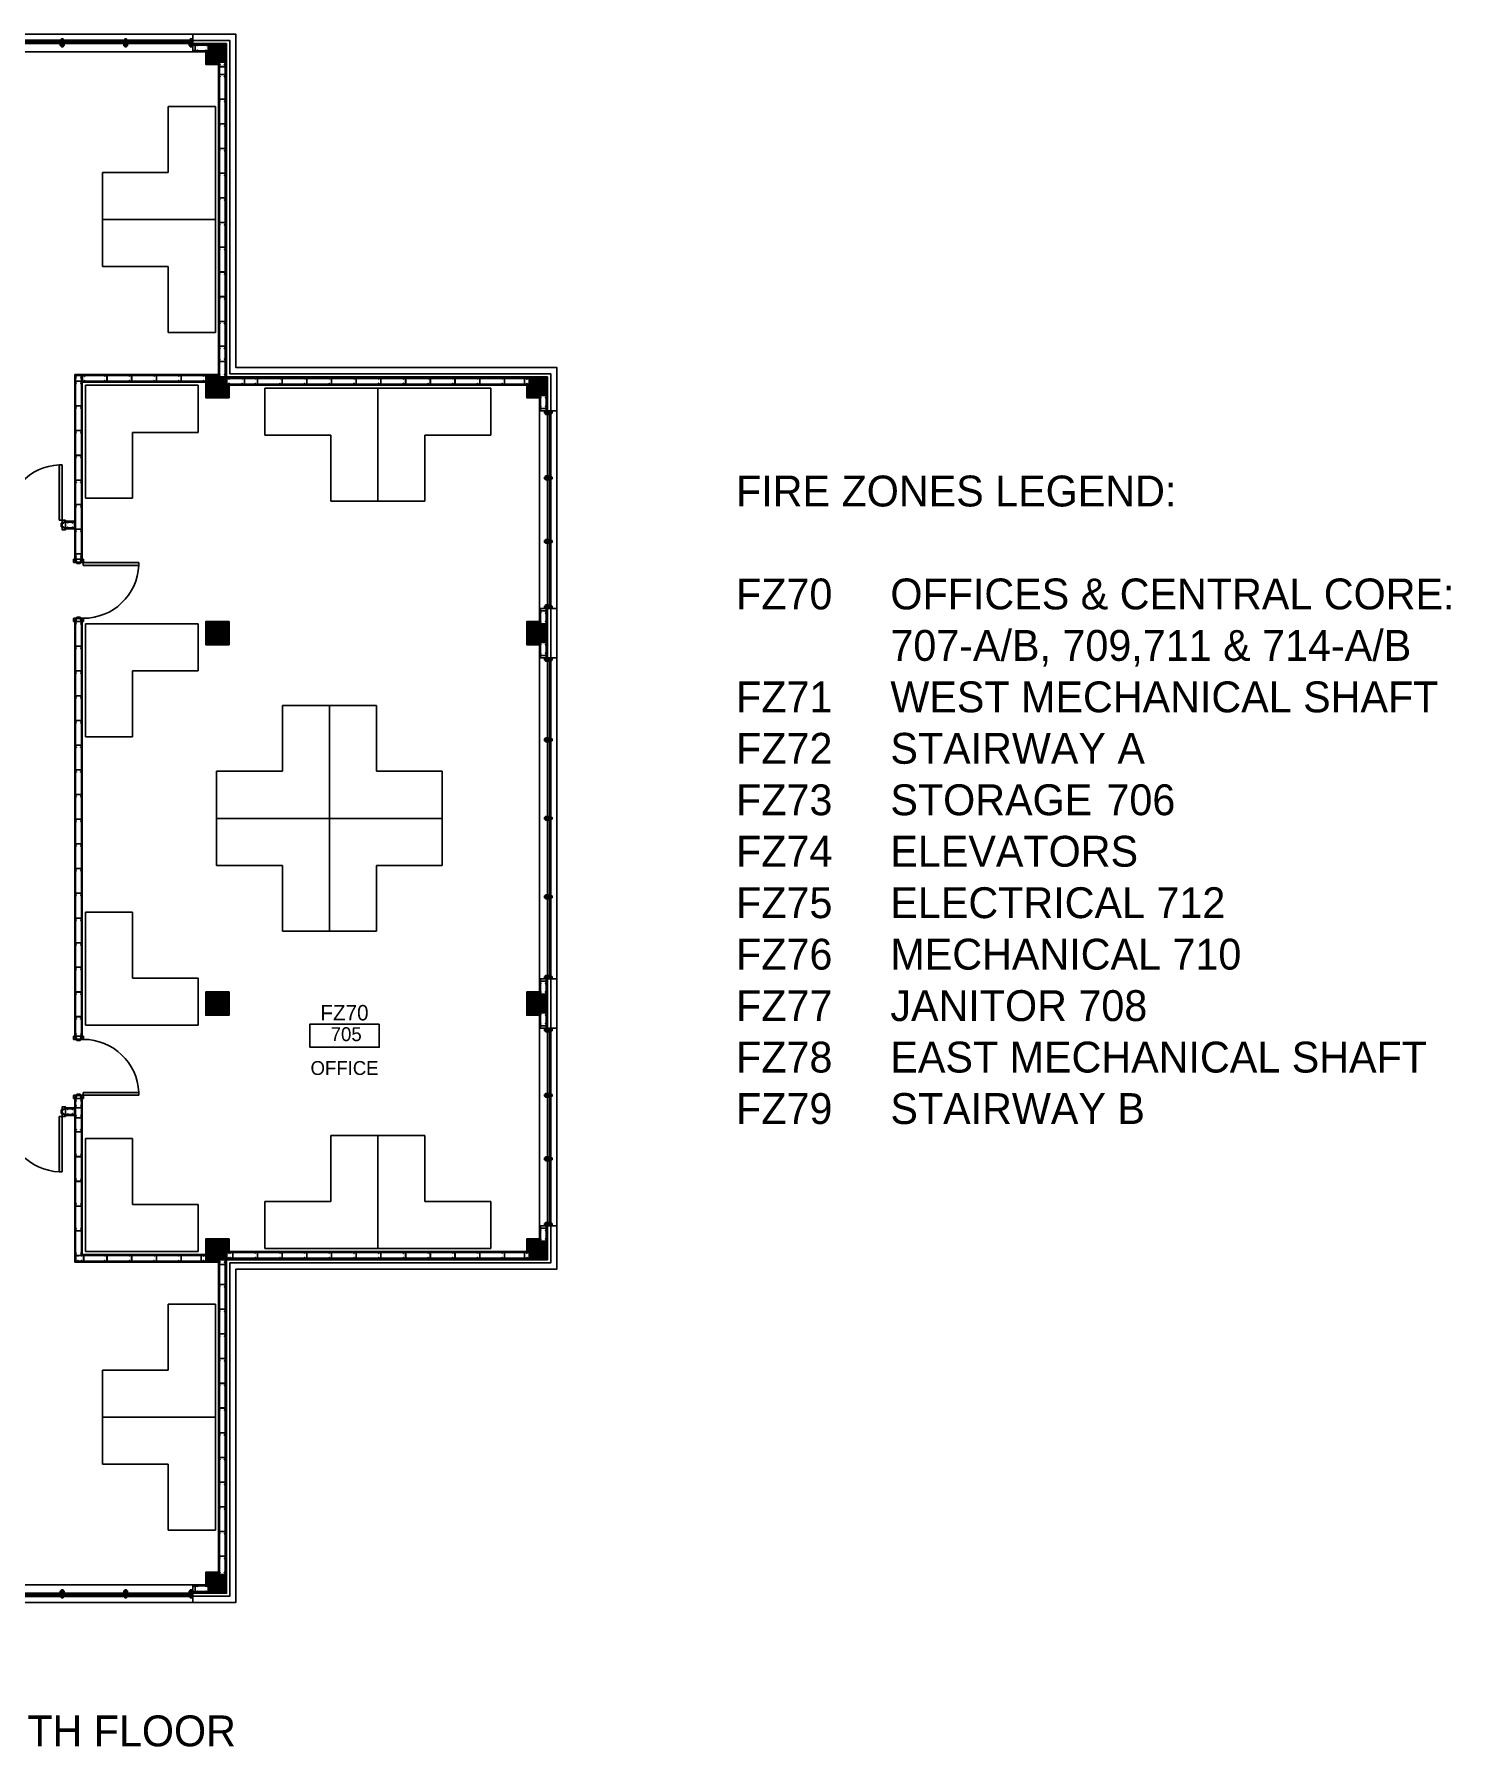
# Model space of a CAD drawing. Header units: millimetres. Extents: x 5414 to 278894, y 4264 to 146383.
# Drawn here: x 255947 to 278894, y 4264 to 32001 of the extents above; entities that cross this region are included whole.
import ezdxf
from ezdxf.enums import TextEntityAlignment as Align

# ---------------------------------------------------------------- set-up
doc = ezdxf.new("R2010")
doc.units = ezdxf.units.MM
doc.linetypes.add('Commercial Base Plan$0$ACAD_ISO02W100', pattern=[15, 12, -3])
for name, color, linetype in [('Commercial Base Plan$0$A-DR-INT', 6, 'Continuous'), ('Commercial Base Plan$0$A-GL-RMS-IDN', 6, 'Continuous'), ('Commercial Base Plan$0$A-PL-LAY-S', 6, 'Continuous'), ('Commercial Base Plan$0$I-FU-DSK', 6, 'Continuous'), ('E-FP-FZ', 1, 'Continuous'), ('E-FP-ID-SYM', 1, 'Continuous')]:
    doc.layers.add(name, color=color, linetype=linetype)
doc.styles.add('ARCH', font='comic.ttf')
doc.styles.add('Commercial Base Plan$0$STYLUS BT', font='stylu.ttf')

# ---------------------------------------------------------------- blocks, each defined once
blk = doc.blocks.new('Commercial Base Plan$0$wbC_Stud 92x38')
blk.add_lwpolyline([(-13, 38), (-3, 38, -0.414214), (0, 35), (0, 3, -0.414214), (-3, 0), (-89, 0, -0.414214), (-92, 3), (-92, 35, -0.414214), (-89, 38), (-79, 38), (-79, 37), (-89, 37, 0.414214), (-91, 35), (-91, 3, 0.414214), (-89, 1), (-3, 1, 0.414214), (-1, 3), (-1, 35, 0.414214), (-3, 37), (-13, 37)], format="xyb", close=True)
blk = doc.blocks.new('Commercial Base Plan$0$wbFurringChanel 70x22')
blk.add_lwpolyline([(5, 3), (0, 3, 0.414214), (0, 2), (0, 0, 0.414214), (0, 0), (16, 0, 0.394412), (16, 0), (17, 22, -0.394412), (18, 22), (18, 22, -0.198912), (19, 22), (19, 21, 0.198912), (19, 21), (51, 21), (51, 21, 0.198912), (51, 21), (51, 22, -0.198912), (52, 22), (52, 22, -0.394412), (53, 22), (54, 0, 0.394412), (54, 0), (70, 0, 0.414214), (70, 0), (70, 2, 0.414214), (70, 2), (65, 2)], format="xyb")
blk = doc.blocks.new('Commercial Base Plan$0$wbDoorPlan 900x124(1010ro)')
for p, q in [((55, 976), (55, 77)), ((100, 976), (55, 976)), ((100, 77), (100, 976)), ((1, -35), (1, 35)), ((55, 77), (100, 77)), ((1009, -35), (1009, 35))]:
    blk.add_line(p, q)
for points in [[(9, 65), (2, 65, -0.414214), (1, 66), (1, 77, -0.414214), (2, 78), (50, 78, -0.414214), (51, 77), (51, 29, 0.414214), (52, 28), (66, 28, -0.414214), (67, 27), (67, -27, -0.414214), (66, -28), (52, -28, 0.414214), (51, -29), (51, -77, -0.414214), (50, -78), (2, -78, -0.414214), (1, -77), (1, -66, -0.414214), (2, -65), (9, -65), (9, -64), (2, -64, 0.414214), (0, -66), (0, -77, 0.414214), (2, -79), (50, -79, 0.414214), (52, -77), (52, -29), (66, -29, 0.414214), (68, -27), (68, 27, 0.414214), (66, 29), (52, 29), (52, 77, 0.414214), (50, 79), (2, 79, 0.414214), (0, 77), (0, 66, 0.414214), (2, 64), (9, 64)], [(1001, 65), (1008, 65, 0.414214), (1009, 66), (1009, 77, 0.414214), (1008, 78), (960, 78, 0.414214), (959, 77), (959, 29, -0.414214), (958, 28), (944, 28, 0.414214), (943, 27), (943, -27, 0.414214), (944, -28), (958, -28, -0.414214), (959, -29), (959, -77, 0.414214), (960, -78), (1008, -78, 0.414214), (1009, -77), (1009, -66, 0.414214), (1008, -65), (1001, -65), (1001, -64), (1008, -64, -0.414214), (1010, -66), (1010, -77, -0.414214), (1008, -79), (960, -79, -0.414214), (958, -77), (958, -29), (944, -29, -0.414214), (942, -27), (942, 27, -0.414214), (944, 29), (958, 29), (958, 77, -0.414214), (960, 79), (1008, 79, -0.414214), (1010, 77), (1010, 66, -0.414214), (1008, 64), (1001, 64)]]:
    blk.add_lwpolyline(points, format="xyb", close=True)
for points in [[(0, -34), (0, 34), (20, 45), (15, 51), (15, 77), (50, 77), (50, -77), (15, -77), (15, -52), (20, -45)], [(1010, -34), (1010, 34), (990, 45), (995, 51), (995, 77), (960, 77), (960, -77), (995, -77), (995, -52), (990, -45)]]:
    blk.add_lwpolyline(points, close=True)
for centre in [(35, 36), (975, 36), (35, -36), (975, -36)]:
    blk.add_circle(centre, 8)
blk.add_arc((59, 78), 899, 359.9419, 87.4119)
blk.add_solid([(55, 976), (100, 976), (55, 77), (100, 77)])
blk = doc.blocks.new('Commercial Base Plan$0$wbAluminJamb 127x44.5')
for p, q in [((-109.5, 39.25), (-127, 39.25)), ((-22.5, 56.5), (-17.5, 51.5)), ((0, 39.25), (-17.5, 39.25))]:
    blk.add_line(p, q)
at = {"color": 5}
for p, q in [((-47.5, 56.5), (-47.5, 66.5)), ((-22.5, 56.5), (-22.5, 66.5))]:
    blk.add_line(p, q, dxfattribs=at)
for points in [[(-127, 39.25), (-127, 12), (0, 12), (0, 39.25)], [(-22.5, 56.5), (-109.5, 56.5), (-109.5, 31.5), (-17.5, 31.5), (-17.5, 51.5)]]:
    blk.add_lwpolyline(points)
blk = doc.blocks.new('Commercial Base Plan$0$wbAluminMulion 127x44.5')
for p, q in [((-109.5, 13.625), (-127, 13.625)), ((-22.5, 30.875), (-17.5, 25.875)), ((0, 13.625), (-17.5, 13.625)), ((-22.5, -30.875), (-17.5, -25.875))]:
    blk.add_line(p, q)
at = {"color": 5}
for p, q in [((-47.5, 30.875), (-47.5, 40.875)), ((-22.5, 30.875), (-22.5, 40.875)), ((-47.5, -30.875), (-47.5, -40.875)), ((-22.5, -30.875), (-22.5, -40.875))]:
    blk.add_line(p, q, dxfattribs=at)
for points in [[(-127, 13.625), (-127, -13.625), (-109.5, -13.625)], [(-22.5, 30.875), (-109.5, 30.875), (-109.5, 5.875), (-17.5, 5.875), (-17.5, 25.875)], [(-17.5, -13.625), (0, -13.625), (0, 13.625)], [(-22.5, -30.875), (-109.5, -30.875), (-109.5, -5.875), (-17.5, -5.875), (-17.5, -25.875)]]:
    blk.add_lwpolyline(points)
blk = doc.blocks.new('Commercial Base Plan$0$wbW02Plan_3176x127(ro3200)')
for p, q in [((-3143.5, -22.5), (-2145.375, -22.5)), ((-3143.5, -47.5), (-2145.375, -47.5)), ((-2083.625, -22.5), (-1116.375, -22.5)), ((-2083.625, -47.5), (-1116.375, -47.5)), ((-1054.625, -22.5), (-56.5, -22.5)), ((-1054.625, -47.5), (-56.5, -47.5))]:
    blk.add_line(p, q)
at = {"rotation": 90}
for name, p in [('Commercial Base Plan$0$wbAluminMulion 127x44.5', (-2114.5, 0)), ('Commercial Base Plan$0$wbAluminMulion 127x44.5', (-1085.5, 0)), ('Commercial Base Plan$0$wbAluminJamb 127x44.5', (0, 0))]:
    blk.add_blockref(name, p, dxfattribs=at)
at = {"xscale": -1, "rotation": 270}
blk.add_blockref('Commercial Base Plan$0$wbAluminJamb 127x44.5', (-3200, 0), dxfattribs=at)
blk = doc.blocks.new('Commercial Base Plan$0$wbW01Plan_5176x127(ro5200)')
for p, q in [((-5143.5, -22.5), (-3902.625, -22.5)), ((-5143.5, -47.5), (-3902.625, -47.5)), ((-3840.875, -22.5), (-2630.875, -22.5)), ((-3840.875, -47.5), (-2630.875, -47.5)), ((-1359.125, -22.5), (-2569.125, -22.5)), ((-1359.125, -47.5), (-2569.125, -47.5)), ((-56.5, -22.5), (-1297.375, -22.5)), ((-56.5, -47.5), (-1297.375, -47.5))]:
    blk.add_line(p, q)
at = {"rotation": 90}
for name, p in [('Commercial Base Plan$0$wbAluminMulion 127x44.5', (-3871.75, 0)), ('Commercial Base Plan$0$wbAluminMulion 127x44.5', (-2600, 0)), ('Commercial Base Plan$0$wbAluminMulion 127x44.5', (-1328.25, 0)), ('Commercial Base Plan$0$wbAluminJamb 127x44.5', (0, 0))]:
    blk.add_blockref(name, p, dxfattribs=at)
at = {"xscale": -1, "rotation": 270}
blk.add_blockref('Commercial Base Plan$0$wbAluminJamb 127x44.5', (-5200, 0), dxfattribs=at)
blk = doc.blocks.new('Commercial Base Plan$0$att.RoomName&Number')
blk.add_lwpolyline([(-7.5, 0), (7.5, 0), (7.5, 5), (-7.5, 5)], close=True)
at = {"style": 'Commercial Base Plan$0$STYLUS BT'}
for tag, p in [('ROOM_NAME', (0, 9.5)), ('ROOM', (0, 2.5))]:
    blk.add_attdef(tag, text='', height=3, dxfattribs=at).set_placement(p, align=Align.MIDDLE)
blk = doc.blocks.new('Commercial Base Plan$0$desk')
for p, q in [((0, 1829), (0, 0)), ((0, 1829), (762, 1829)), ((762, 1829), (762, 762)), ((762, 762), (1829, 762)), ((1829, 762), (1829, 0)), ((0, 0), (1829, 0))]:
    blk.add_line(p, q)

msp = doc.modelspace()

# ---------------------------------------------------------------- hatches: boundary and pattern name
at = {"layer": 'Commercial Base Plan$0$A-PL-LAY-S'}
for points in [[(259064, 31851.2), (258764, 31851.2), (258764, 31551.2), (259064, 31551.2)], [(259064, 26451.2), (258764, 26451.2), (258764, 26151.2), (259064, 26151.2)], [(264264, 26451.2), (263964, 26451.2), (263964, 26151.2), (264264, 26151.2)], [(259064, 22451.2), (258764, 22451.2), (258764, 22151.2), (259064, 22151.2)], [(264264, 22451.2), (263964, 22451.2), (263964, 22151.2), (264264, 22151.2)], [(264264, 22451.2), (263964, 22451.2), (263964, 22151.2), (264264, 22151.2)], [(259064, 16451.2), (258764, 16451.2), (258764, 16151.2), (259064, 16151.2)], [(264264, 16451.2), (263964, 16451.2), (263964, 16151.2), (264264, 16151.2)], [(264264, 16451.2), (263964, 16451.2), (263964, 16151.2), (264264, 16151.2)], [(259064, 12451.2), (258764, 12451.2), (258764, 12151.2), (259064, 12151.2)], [(259064, 12451.2), (258764, 12451.2), (258764, 12151.2), (259064, 12151.2)], [(264264, 12451.2), (263964, 12451.2), (263964, 12151.2), (264264, 12151.2)], [(259064, 7051.2), (258764, 7051.2), (258764, 6751.2), (259064, 6751.2)]]:
    msp.add_hatch(color=256, dxfattribs=at).paths.add_polyline_path(points)

# ---------------------------------------------------------------- linework, layer by layer
for p, q in [((255314, 32001.2), (258514, 32001.2)), ((258514, 32001.2), (258514, 31718.2)), ((258514, 31718.2), (255314, 31718.2)), ((258726, 26489.2), (256602, 26489.2)), ((256602, 26489.2), (256602, 24113.2)), ((256618, 26489.2), (256618, 24113.2)), ((258726, 26473.2), (256618, 26473.2)), ((256710, 26473.2), (256710, 24113.2)), ((256726, 26473.2), (256726, 24113.2)), ((258726, 26381.2), (256726, 26381.2)), ((258726, 26365.2), (256726, 26365.2)), ((264131, 25901.2), (264131, 22701.2)), ((264414, 25901.2), (264131, 25901.2)), ((264414, 25901.2), (264414, 22701.2)), ((256452, 23989.2), (256452, 24113.2)), ((256602, 24005.2), (256452, 24005.2)), ((256602, 23989.2), (256602, 24113.2)), ((256618, 23499.2), (256618, 24113.2)), ((256602, 23499.2), (256726, 23499.2)), ((256602, 22489.2), (256726, 22489.2)), ((264414, 22701.2), (264131, 22701.2)), ((264131, 16701.2), (264131, 21901.2)), ((264414, 21901.2), (264131, 21901.2)), ((264414, 16701.2), (264414, 21901.2)), ((264414, 16701.2), (264131, 16701.2)), ((264131, 15901.2), (264131, 12701.2)), ((264414, 15901.2), (264131, 15901.2)), ((264414, 15901.2), (264414, 12701.2)), ((256602, 15773.2), (256726, 15773.2)), ((256602, 14489.2), (256602, 14763.2)), ((256602, 14763.2), (256726, 14763.2)), ((256452, 14613.2), (256602, 14613.2)), ((256452, 14489.2), (256452, 14613.2)), ((256452, 14597.2), (256602, 14597.2)), ((264414, 12701.2), (264131, 12701.2)), ((255314, 6884.2), (258514, 6884.2)), ((258514, 6884.2), (258514, 6601.2)), ((258514, 6601.2), (255314, 6601.2))]:
    msp.add_line(p, q, dxfattribs=at)
at = {"layer": 'Commercial Base Plan$0$A-PL-LAY-S', "linetype": 'Continuous'}
for points in [[(258514, 32001.2), (259214, 32001.2), (259214, 26601.2), (264414, 26601.2), (264414, 25901.2)], [(258514, 31901.2), (259114, 31901.2), (259114, 26501.2), (264314, 26501.2), (264314, 25901.2)], [(258514, 31826.2), (258764, 31826.2)], [(258514, 31734.2), (258764, 31734.2)], [(258947, 31551.2), (258947, 26451.2)], [(259039, 31551.2), (259039, 26451.2)], [(259064, 26426.2), (263964, 26426.2)], [(259064, 26334.2), (263964, 26334.2)], [(264147, 26151.2), (264147, 25901.2)], [(264239, 26151.2), (264239, 25901.2)], [(264147, 22701.2), (264147, 22451.2)], [(264239, 22701.2), (264239, 22451.2)], [(264314, 22701.2), (264314, 21901.2)], [(264414, 22701.2), (264414, 21901.2)], [(264147, 22151.2), (264147, 21901.2)], [(264239, 22151.2), (264239, 21901.2)], [(264147, 16701.2), (264147, 16451.2)], [(264239, 16701.2), (264239, 16451.2)], [(264314, 16701.2), (264314, 15901.2)], [(264414, 16701.2), (264414, 15901.2)], [(264147, 16151.2), (264147, 15901.2)], [(264239, 16151.2), (264239, 15901.2)], [(264314, 12701.2), (264314, 12101.2), (259114, 12101.2), (259114, 6701.2), (258514, 6701.2)], [(264414, 12701.2), (264414, 12001.2), (259214, 12001.2), (259214, 6601.2), (258514, 6601.2)], [(264147, 12701.2), (264147, 12451.2)], [(264239, 12701.2), (264239, 12451.2)], [(259086, 12268.2), (259086, 12473.2), (258742, 12473.2), (258742, 12129.2), (258947, 12129.2)], [(263964, 12268.2), (259064, 12268.2)], [(258947, 12151.2), (258947, 7051.2)], [(259039, 12151.2), (259039, 7051.2)], [(263964, 12176.2), (259064, 12176.2)], [(258764, 6868.2), (258514, 6868.2)], [(258764, 6776.2), (258514, 6776.2)]]:
    msp.add_lwpolyline(points, dxfattribs=at)
at = {"layer": 'Commercial Base Plan$0$A-PL-LAY-S', "linetype": 'Commercial Base Plan$0$ACAD_ISO02W100'}
msp.add_lwpolyline([(264264, 26451.2), (264264, 12151.2), (259064, 12151.2), (259064, 6751.2), (232764, 6751.2), (232764, 12151.2), (227564, 12151.2), (227564, 26451.2), (232764, 26451.2), (232764, 31851.2), (259064, 31851.2), (259064, 26451.2), (264264, 26451.2)], dxfattribs=at)
at = {"layer": 'Commercial Base Plan$0$A-PL-LAY-S'}
for points in [[(258514, 31718.2), (258726, 31718.2), (258726, 31513.2), (258931, 31513.2), (258931, 26489.2), (258726, 26489.2), (258726, 26113.2), (259102, 26113.2), (259102, 26318.2), (263926, 26318.2), (263926, 26113.2), (264131, 26113.2), (264131, 25901.2)], [(258742, 31734.2), (258742, 31529.2), (258947, 31529.2)], [(258947, 26473.2), (258742, 26473.2), (258742, 26129.2), (259086, 26129.2), (259086, 26334.2)], [(263942, 26334.2), (263942, 26129.2), (264147, 26129.2)], [(256602, 24113.2), (256452, 24113.2)], [(256602, 24097.2), (256452, 24097.2)], [(256602, 23499.2), (256602, 23989.2), (256452, 23989.2)], [(256710, 23499.2), (256710, 24113.2)], [(256726, 23499.2), (256726, 24113.2)], [(256602, 15773.2), (256602, 22489.2)], [(256618, 15773.2), (256618, 22489.2)], [(256710, 15773.2), (256710, 22489.2)], [(256726, 15773.2), (256726, 22489.2)], [(264131, 22701.2), (264131, 22489.2), (263926, 22489.2), (263926, 22113.2), (264131, 22113.2), (264131, 21901.2)], [(264147, 22473.2), (263942, 22473.2), (263942, 22129.2), (264147, 22129.2)], [(264131, 16701.2), (264131, 16489.2), (263926, 16489.2), (263926, 16113.2), (264131, 16113.2), (264131, 15901.2)], [(264147, 16473.2), (263942, 16473.2), (263942, 16129.2), (264147, 16129.2)], [(258726, 12129.2), (256618, 12129.2), (256618, 14763.2)], [(258726, 12221.2), (256710, 12221.2), (256710, 14763.2)], [(256726, 14489.2), (256726, 14763.2)], [(256452, 14505.2), (256602, 14505.2)], [(256452, 14489.2), (256602, 14489.2)], [(258726, 12113.2), (256602, 12113.2), (256602, 14489.2)], [(258726, 12237.2), (256726, 12237.2), (256726, 14489.2)], [(264131, 12701.2), (264131, 12489.2), (263926, 12489.2), (263926, 12284.2), (259102, 12284.2), (259102, 12489.2), (258726, 12489.2), (258726, 12113.2), (258931, 12113.2), (258931, 7089.2), (258726, 7089.2), (258726, 6884.2), (258514, 6884.2)], [(264147, 12473.2), (263942, 12473.2), (263942, 12268.2)], [(258947, 7073.2), (258742, 7073.2), (258742, 6868.2)]]:
    msp.add_lwpolyline(points, dxfattribs=at)
for points in [[(259064, 31851.2), (258764, 31851.2), (258764, 31551.2), (259064, 31551.2)], [(259064, 26451.2), (258764, 26451.2), (258764, 26151.2), (259064, 26151.2)], [(264264, 26451.2), (263964, 26451.2), (263964, 26151.2), (264264, 26151.2)], [(259086, 22473.2), (258742, 22473.2), (258742, 22129.2), (259086, 22129.2)], [(259064, 22451.2), (258764, 22451.2), (258764, 22151.2), (259064, 22151.2)], [(264264, 22451.2), (263964, 22451.2), (263964, 22151.2), (264264, 22151.2)], [(259086, 16473.2), (258742, 16473.2), (258742, 16129.2), (259086, 16129.2)], [(259064, 16451.2), (258764, 16451.2), (258764, 16151.2), (259064, 16151.2)], [(264264, 16451.2), (263964, 16451.2), (263964, 16151.2), (264264, 16151.2)], [(259064, 12451.2), (258764, 12451.2), (258764, 12151.2), (259064, 12151.2)], [(264264, 12451.2), (263964, 12451.2), (263964, 12151.2), (264264, 12151.2)], [(259064, 7051.2), (258764, 7051.2), (258764, 6751.2), (259064, 6751.2)]]:
    msp.add_lwpolyline(points, close=True, dxfattribs=at)
at = {"layer": 'Commercial Base Plan$0$A-PL-LAY-S', "linetype": 'Continuous'}
for points in [[(259102, 22489.2), (258726, 22489.2), (258726, 22113.2), (259102, 22113.2)], [(259102, 16489.2), (258726, 16489.2), (258726, 16113.2), (259102, 16113.2)]]:
    msp.add_lwpolyline(points, close=True, dxfattribs=at)

# ---------------------------------------------------------------- block references
at = {"layer": 'Commercial Base Plan$0$A-DR-INT', "xscale": -1}
msp.add_blockref('Commercial Base Plan$0$wbDoorPlan 900x124(1010ro)', (256452, 24051.2), dxfattribs=at)
at = {"layer": 'Commercial Base Plan$0$A-DR-INT'}
for p, rotation in [((256664, 23499.2), 270), ((256452, 14551.2), 180)]:
    msp.add_blockref('Commercial Base Plan$0$wbDoorPlan 900x124(1010ro)', p, dxfattribs=dict(at, rotation=rotation))
at = {"layer": 'Commercial Base Plan$0$A-DR-INT', "xscale": -1, "rotation": 270}
msp.add_blockref('Commercial Base Plan$0$wbDoorPlan 900x124(1010ro)', (256664, 14763.2), dxfattribs=at)
at = {"layer": 'Commercial Base Plan$0$A-GL-RMS-IDN'}
ref = msp.add_blockref('Commercial Base Plan$0$att.RoomName&Number', (260974.2, 15969.9), dxfattribs=dict(at, xscale=75, yscale=75, zscale=75, rotation=180))
ref.add_attrib('ROOM', '705', dxfattribs={"layer": '0', "height": 225, "style": 'Commercial Base Plan$0$STYLUS BT'}).set_placement((261000.4, 15805.7), align=Align.MIDDLE)
ref.add_attrib('ROOM_NAME', 'OFFICE', dxfattribs={"layer": '0', "height": 225, "style": 'Commercial Base Plan$0$STYLUS BT'}).set_placement((260974.2, 15257.4), align=Align.MIDDLE)
at = {"layer": 'Commercial Base Plan$0$A-PL-LAY-S', "xscale": -1}
for name, p in [('Commercial Base Plan$0$wbW02Plan_3176x127(ro3200)', (255314, 31926.2)), ('Commercial Base Plan$0$wbC_Stud 92x38', (258947, 31475.2)), ('Commercial Base Plan$0$wbC_Stud 92x38', (258947, 26701.2)), ('Commercial Base Plan$0$wbFurringChanel 70x22', (258947, 26451.2)), ('Commercial Base Plan$0$wbC_Stud 92x38', (258947, 26451.2)), ('Commercial Base Plan$0$wbC_Stud 92x38', (264147, 25939.2)), ('Commercial Base Plan$0$wbC_Stud 92x38', (264147, 25901.2)), ('Commercial Base Plan$0$wbC_Stud 92x38', (256618, 23499.2)), ('Commercial Base Plan$0$wbFurringChanel 70x22', (259064, 22451.2)), ('Commercial Base Plan$0$wbC_Stud 92x38', (264147, 22451.2)), ('Commercial Base Plan$0$wbC_Stud 92x38', (264147, 21939.2)), ('Commercial Base Plan$0$wbC_Stud 92x38', (264147, 21901.2)), ('Commercial Base Plan$0$wbFurringChanel 70x22', (259064, 16451.2)), ('Commercial Base Plan$0$wbC_Stud 92x38', (264147, 16451.2)), ('Commercial Base Plan$0$wbC_Stud 92x38', (264147, 15939.2)), ('Commercial Base Plan$0$wbC_Stud 92x38', (264147, 15901.2)), ('Commercial Base Plan$0$wbC_Stud 92x38', (264147, 12451.2)), ('Commercial Base Plan$0$wbFurringChanel 70x22', (259064, 12451.2)), ('Commercial Base Plan$0$wbC_Stud 92x38', (258947, 12075.2)), ('Commercial Base Plan$0$wbFurringChanel 70x22', (258947, 7051.2)), ('Commercial Base Plan$0$wbC_Stud 92x38', (258947, 7051.2))]:
    msp.add_blockref(name, p, dxfattribs=at)
for name, p, rotation in [('Commercial Base Plan$0$wbC_Stud 92x38', (258514, 31826.2), 270), ('Commercial Base Plan$0$wbC_Stud 92x38', (258552, 31826.2), 270), ('Commercial Base Plan$0$wbFurringChanel 70x22', (258764, 31551.2), 180), ('Commercial Base Plan$0$wbC_Stud 92x38', (256726, 26473.2), 270), ('Commercial Base Plan$0$wbFurringChanel 70x22', (258764, 26451.2), 90), ('Commercial Base Plan$0$wbFurringChanel 70x22', (258764, 26151.2), 180), ('Commercial Base Plan$0$wbFurringChanel 70x22', (259064, 26151.2), 270), ('Commercial Base Plan$0$wbFurringChanel 70x22', (263964, 26334.2), 90), ('Commercial Base Plan$0$wbFurringChanel 70x22', (263964, 26151.2), 180), ('Commercial Base Plan$0$wbFurringChanel 70x22', (264077, 26151.2), 180), ('Commercial Base Plan$0$wbC_Stud 92x38', (256452, 24097.2), 270), ('Commercial Base Plan$0$wbFurringChanel 70x22', (258764, 22451.2), 90), ('Commercial Base Plan$0$wbFurringChanel 70x22', (259064, 22151.2), 270), ('Commercial Base Plan$0$wbFurringChanel 70x22', (263964, 22451.2), 90), ('Commercial Base Plan$0$wbFurringChanel 70x22', (258764, 22151.2), 180), ('Commercial Base Plan$0$wbFurringChanel 70x22', (263964, 22151.2), 180), ('Commercial Base Plan$0$wbFurringChanel 70x22', (264077, 22151.2), 180), ('Commercial Base Plan$0$wbW01Plan_5176x127(ro5200)', (264339, 21901.2), 270), ('Commercial Base Plan$0$wbFurringChanel 70x22', (258764, 16451.2), 90), ('Commercial Base Plan$0$wbFurringChanel 70x22', (263964, 16451.2), 90), ('Commercial Base Plan$0$wbFurringChanel 70x22', (258764, 16151.2), 180), ('Commercial Base Plan$0$wbFurringChanel 70x22', (259064, 16151.2), 270), ('Commercial Base Plan$0$wbFurringChanel 70x22', (263964, 16151.2), 180), ('Commercial Base Plan$0$wbFurringChanel 70x22', (264077, 16151.2), 180), ('Commercial Base Plan$0$wbC_Stud 92x38', (256710, 14763.2), 180), ('Commercial Base Plan$0$wbC_Stud 92x38', (256602, 14505.2), 90), ('Commercial Base Plan$0$wbC_Stud 92x38', (256618, 12221.2), 270), ('Commercial Base Plan$0$wbC_Stud 92x38', (258650, 12221.2), 270), ('Commercial Base Plan$0$wbFurringChanel 70x22', (258764, 12451.2), 90), ('Commercial Base Plan$0$wbFurringChanel 70x22', (259064, 12268.2), 270), ('Commercial Base Plan$0$wbFurringChanel 70x22', (263964, 12451.2), 90), ('Commercial Base Plan$0$wbFurringChanel 70x22', (258764, 12151.2), 180), ('Commercial Base Plan$0$wbFurringChanel 70x22', (258764, 7051.2), 90), ('Commercial Base Plan$0$wbFurringChanel 70x22', (258764, 6938.2), 90), ('Commercial Base Plan$0$wbC_Stud 92x38', (258514, 6868.2), 270), ('Commercial Base Plan$0$wbC_Stud 92x38', (258552, 6868.2), 270)]:
    msp.add_blockref(name, p, dxfattribs=dict(at, rotation=rotation))
at = {"layer": 'Commercial Base Plan$0$A-PL-LAY-S'}
for name, p, rotation in [('Commercial Base Plan$0$wbC_Stud 92x38', (258764, 31826.2), 90.00000000000001), ('Commercial Base Plan$0$wbFurringChanel 70x22', (258764, 31664.2), 90.00000000000001), ('Commercial Base Plan$0$wbFurringChanel 70x22', (258764, 31551.2), 90.00000000000001), ('Commercial Base Plan$0$wbFurringChanel 70x22', (258947, 31551.2), 180), ('Commercial Base Plan$0$wbC_Stud 92x38', (258947, 31551.2), 180), ('Commercial Base Plan$0$wbC_Stud 92x38', (258947, 31351.2), 180), ('Commercial Base Plan$0$wbC_Stud 92x38', (258947, 30951.2), 180), ('Commercial Base Plan$0$wbC_Stud 92x38', (258947, 30551.2), 180), ('Commercial Base Plan$0$wbC_Stud 92x38', (258947, 30151.2), 180), ('Commercial Base Plan$0$wbC_Stud 92x38', (258947, 29751.2), 180), ('Commercial Base Plan$0$wbC_Stud 92x38', (258947, 29351.2), 180), ('Commercial Base Plan$0$wbC_Stud 92x38', (258947, 28951.2), 180), ('Commercial Base Plan$0$wbC_Stud 92x38', (258947, 28551.2), 180), ('Commercial Base Plan$0$wbC_Stud 92x38', (258947, 28151.2), 180), ('Commercial Base Plan$0$wbC_Stud 92x38', (258947, 27751.2), 180), ('Commercial Base Plan$0$wbC_Stud 92x38', (258947, 27351.2), 180), ('Commercial Base Plan$0$wbC_Stud 92x38', (258947, 26951.2), 180), ('Commercial Base Plan$0$wbC_Stud 92x38', (256618, 26473.2), 180), ('Commercial Base Plan$0$wbC_Stud 92x38', (256618, 26381.2), 180), ('Commercial Base Plan$0$wbC_Stud 92x38', (257126, 26473.2), 90.00000000000001), ('Commercial Base Plan$0$wbC_Stud 92x38', (257526, 26473.2), 90.00000000000001), ('Commercial Base Plan$0$wbC_Stud 92x38', (257926, 26473.2), 90.00000000000001), ('Commercial Base Plan$0$wbC_Stud 92x38', (258326, 26473.2), 90.00000000000001), ('Commercial Base Plan$0$wbC_Stud 92x38', (258726, 26473.2), 90.00000000000001), ('Commercial Base Plan$0$wbC_Stud 92x38', (259064, 26334.2), 270), ('Commercial Base Plan$0$wbC_Stud 92x38', (259352, 26426.2), 90.00000000000001), ('Commercial Base Plan$0$wbC_Stud 92x38', (259564, 26426.2), 90.00000000000001), ('Commercial Base Plan$0$wbC_Stud 92x38', (259964, 26426.2), 90.00000000000001), ('Commercial Base Plan$0$wbC_Stud 92x38', (260364, 26426.2), 90.00000000000001), ('Commercial Base Plan$0$wbC_Stud 92x38', (260764, 26426.2), 90.00000000000001), ('Commercial Base Plan$0$wbC_Stud 92x38', (261164, 26426.2), 90.00000000000001), ('Commercial Base Plan$0$wbC_Stud 92x38', (261564, 26426.2), 90.00000000000001), ('Commercial Base Plan$0$wbC_Stud 92x38', (261964, 26426.2), 90.00000000000001), ('Commercial Base Plan$0$wbC_Stud 92x38', (262364, 26426.2), 90.00000000000001), ('Commercial Base Plan$0$wbC_Stud 92x38', (262764, 26426.2), 90.00000000000001), ('Commercial Base Plan$0$wbC_Stud 92x38', (263164, 26426.2), 90.00000000000001), ('Commercial Base Plan$0$wbC_Stud 92x38', (263564, 26426.2), 90.00000000000001), ('Commercial Base Plan$0$wbC_Stud 92x38', (263888, 26334.2), 270), ('Commercial Base Plan$0$wbC_Stud 92x38', (263964, 26426.2), 90.00000000000001), ('Commercial Base Plan$0$wbFurringChanel 70x22', (258764, 26151.2), 90.00000000000001), ('Commercial Base Plan$0$wbFurringChanel 70x22', (259064, 26151.2), 180), ('Commercial Base Plan$0$wbFurringChanel 70x22', (259064, 26334.2), 270), ('Commercial Base Plan$0$wbFurringChanel 70x22', (263964, 26151.2), 90.00000000000001), ('Commercial Base Plan$0$wbC_Stud 92x38', (264147, 26151.2), 180), ('Commercial Base Plan$0$wbC_Stud 92x38', (256618, 25984.2), 180), ('Commercial Base Plan$0$wbW02Plan_3176x127(ro3200)', (264339, 22701.2), 270), ('Commercial Base Plan$0$wbC_Stud 92x38', (256618, 25584.2), 180), ('Commercial Base Plan$0$wbC_Stud 92x38', (256618, 25181.2), 180), ('Commercial Base Plan$0$wbC_Stud 92x38', (256618, 24781.2), 180), ('Commercial Base Plan$0$wbC_Stud 92x38', (256618, 24384.2), 180), ('Commercial Base Plan$0$wbC_Stud 92x38', (256602, 24097.2), 90.00000000000001), ('Commercial Base Plan$0$wbC_Stud 92x38', (256618, 23984.2), 180), ('Commercial Base Plan$0$wbC_Stud 92x38', (256618, 23584.2), 180), ('Commercial Base Plan$0$wbC_Stud 92x38', (256618, 22489.2), 180), ('Commercial Base Plan$0$wbC_Stud 92x38', (264147, 22701.2), 180), ('Commercial Base Plan$0$wbC_Stud 92x38', (264147, 22663.2), 180), ('Commercial Base Plan$0$wbFurringChanel 70x22', (258764, 22151.2), 90.00000000000001), ('Commercial Base Plan$0$wbFurringChanel 70x22', (259064, 22451.2), 270), ('Commercial Base Plan$0$wbFurringChanel 70x22', (263964, 22151.2), 90.00000000000001), ('Commercial Base Plan$0$wbC_Stud 92x38', (256618, 22089.2), 180), ('Commercial Base Plan$0$wbFurringChanel 70x22', (259064, 22151.2), 180), ('Commercial Base Plan$0$wbC_Stud 92x38', (264147, 22151.2), 180), ('Commercial Base Plan$0$wbC_Stud 92x38', (256618, 21689.2), 180), ('Commercial Base Plan$0$wbC_Stud 92x38', (256618, 21286.2), 180), ('Commercial Base Plan$0$wbC_Stud 92x38', (256618, 20886.2), 180), ('Commercial Base Plan$0$wbC_Stud 92x38', (256618, 20489.2), 180), ('Commercial Base Plan$0$wbC_Stud 92x38', (256618, 20089.2), 180), ('Commercial Base Plan$0$wbC_Stud 92x38', (256618, 19689.2), 180), ('Commercial Base Plan$0$wbC_Stud 92x38', (256618, 19289.2), 180), ('Commercial Base Plan$0$wbC_Stud 92x38', (256618, 18889.2), 180), ('Commercial Base Plan$0$wbC_Stud 92x38', (256618, 18489.2), 180), ('Commercial Base Plan$0$wbC_Stud 92x38', (256618, 18089.2), 180), ('Commercial Base Plan$0$wbC_Stud 92x38', (256618, 17686.2), 180), ('Commercial Base Plan$0$wbC_Stud 92x38', (256618, 17286.2), 180), ('Commercial Base Plan$0$wbC_Stud 92x38', (256618, 16889.2), 180), ('Commercial Base Plan$0$wbC_Stud 92x38', (264147, 16701.2), 180), ('Commercial Base Plan$0$wbC_Stud 92x38', (264147, 16663.2), 180), ('Commercial Base Plan$0$wbC_Stud 92x38', (256618, 16489.2), 180), ('Commercial Base Plan$0$wbFurringChanel 70x22', (259064, 16451.2), 270), ('Commercial Base Plan$0$wbC_Stud 92x38', (256618, 16089.2), 180), ('Commercial Base Plan$0$wbFurringChanel 70x22', (258764, 16151.2), 90.00000000000001), ('Commercial Base Plan$0$wbFurringChanel 70x22', (259064, 16151.2), 180), ('Commercial Base Plan$0$wbFurringChanel 70x22', (263964, 16151.2), 90.00000000000001), ('Commercial Base Plan$0$wbC_Stud 92x38', (264147, 16151.2), 180), ('Commercial Base Plan$0$wbW02Plan_3176x127(ro3200)', (264339, 12701.2), 270), ('Commercial Base Plan$0$wbC_Stud 92x38', (256452, 14505.2), 270), ('Commercial Base Plan$0$wbC_Stud 92x38', (264147, 12701.2), 180), ('Commercial Base Plan$0$wbC_Stud 92x38', (264147, 12663.2), 180), ('Commercial Base Plan$0$wbC_Stud 92x38', (256747.9, 12221.2), 90.00000000000001), ('Commercial Base Plan$0$wbC_Stud 92x38', (257126, 12221.2), 90.00000000000001), ('Commercial Base Plan$0$wbC_Stud 92x38', (257526, 12221.2), 90.00000000000001), ('Commercial Base Plan$0$wbC_Stud 92x38', (257926, 12221.2), 90.00000000000001), ('Commercial Base Plan$0$wbC_Stud 92x38', (258326, 12221.2), 90.00000000000001), ('Commercial Base Plan$0$wbC_Stud 92x38', (258726, 12221.2), 90.00000000000001), ('Commercial Base Plan$0$wbFurringChanel 70x22', (258764, 12151.2), 90.00000000000001), ('Commercial Base Plan$0$wbFurringChanel 70x22', (259064, 12451.2), 270), ('Commercial Base Plan$0$wbC_Stud 92x38', (259064, 12176.2), 270), ('Commercial Base Plan$0$wbC_Stud 92x38', (259164, 12268.2), 90.00000000000001), ('Commercial Base Plan$0$wbC_Stud 92x38', (259564, 12268.2), 90.00000000000001), ('Commercial Base Plan$0$wbC_Stud 92x38', (259964, 12268.2), 90.00000000000001), ('Commercial Base Plan$0$wbC_Stud 92x38', (260364, 12268.2), 90.00000000000001), ('Commercial Base Plan$0$wbC_Stud 92x38', (260764, 12268.2), 90.00000000000001), ('Commercial Base Plan$0$wbC_Stud 92x38', (261164, 12268.2), 90.00000000000001), ('Commercial Base Plan$0$wbC_Stud 92x38', (261564, 12268.2), 90.00000000000001), ('Commercial Base Plan$0$wbC_Stud 92x38', (261964, 12268.2), 90.00000000000001), ('Commercial Base Plan$0$wbC_Stud 92x38', (262364, 12268.2), 90.00000000000001), ('Commercial Base Plan$0$wbC_Stud 92x38', (262764, 12268.2), 90.00000000000001), ('Commercial Base Plan$0$wbC_Stud 92x38', (263164, 12268.2), 90.00000000000001), ('Commercial Base Plan$0$wbC_Stud 92x38', (263564, 12268.2), 90.00000000000001), ('Commercial Base Plan$0$wbC_Stud 92x38', (263888, 12176.2), 270), ('Commercial Base Plan$0$wbC_Stud 92x38', (263964, 12268.2), 90.00000000000001), ('Commercial Base Plan$0$wbFurringChanel 70x22', (263964, 12268.2), 90.00000000000001), ('Commercial Base Plan$0$wbFurringChanel 70x22', (258947, 12151.2), 180), ('Commercial Base Plan$0$wbC_Stud 92x38', (258947, 12151.2), 180), ('Commercial Base Plan$0$wbC_Stud 92x38', (258947, 11751.2), 180), ('Commercial Base Plan$0$wbC_Stud 92x38', (258947, 11351.2), 180), ('Commercial Base Plan$0$wbC_Stud 92x38', (258947, 10951.2), 180), ('Commercial Base Plan$0$wbC_Stud 92x38', (258947, 10551.2), 180), ('Commercial Base Plan$0$wbC_Stud 92x38', (258947, 10151.2), 180), ('Commercial Base Plan$0$wbC_Stud 92x38', (258947, 9751.2), 180), ('Commercial Base Plan$0$wbC_Stud 92x38', (258947, 9351.2), 180), ('Commercial Base Plan$0$wbC_Stud 92x38', (258947, 8951.2), 180), ('Commercial Base Plan$0$wbC_Stud 92x38', (258947, 8551.2), 180), ('Commercial Base Plan$0$wbC_Stud 92x38', (258947, 8151.2), 180), ('Commercial Base Plan$0$wbC_Stud 92x38', (258947, 7751.2), 180), ('Commercial Base Plan$0$wbC_Stud 92x38', (258947, 7351.2), 180), ('Commercial Base Plan$0$wbW02Plan_3176x127(ro3200)', (255314, 6676.2), 180), ('Commercial Base Plan$0$wbC_Stud 92x38', (258764, 6868.2), 90.00000000000001)]:
    msp.add_blockref(name, p, dxfattribs=dict(at, rotation=rotation))
for name, p in [('Commercial Base Plan$0$wbFurringChanel 70x22', (258764, 26451.2)), ('Commercial Base Plan$0$wbFurringChanel 70x22', (258764, 22451.2)), ('Commercial Base Plan$0$wbFurringChanel 70x22', (263964, 22451.2)), ('Commercial Base Plan$0$wbFurringChanel 70x22', (264077, 22451.2)), ('Commercial Base Plan$0$wbFurringChanel 70x22', (258764, 16451.2)), ('Commercial Base Plan$0$wbFurringChanel 70x22', (263964, 16451.2)), ('Commercial Base Plan$0$wbFurringChanel 70x22', (264077, 16451.2)), ('Commercial Base Plan$0$wbC_Stud 92x38', (256710, 15773.2)), ('Commercial Base Plan$0$wbC_Stud 92x38', (256710, 14613.2)), ('Commercial Base Plan$0$wbC_Stud 92x38', (256710, 14451.2)), ('Commercial Base Plan$0$wbC_Stud 92x38', (256710, 14221.2)), ('Commercial Base Plan$0$wbC_Stud 92x38', (256710, 13821.2)), ('Commercial Base Plan$0$wbC_Stud 92x38', (256710, 13421.2)), ('Commercial Base Plan$0$wbC_Stud 92x38', (256710, 13021.2)), ('Commercial Base Plan$0$wbC_Stud 92x38', (256710, 12621.2)), ('Commercial Base Plan$0$wbC_Stud 92x38', (256710, 12221.2)), ('Commercial Base Plan$0$wbFurringChanel 70x22', (258764, 12451.2)), ('Commercial Base Plan$0$wbFurringChanel 70x22', (263964, 12451.2)), ('Commercial Base Plan$0$wbFurringChanel 70x22', (264077, 12451.2)), ('Commercial Base Plan$0$wbFurringChanel 70x22', (258764, 7051.2))]:
    msp.add_blockref(name, p, dxfattribs=at)
at = {"layer": 'Commercial Base Plan$0$I-FU-DSK'}
for p, rotation in [((258881, 29000), 90.00000000000001), ((258881, 29000), 180), ((261514, 26268.2), 180), ((260728.5, 19301.2), 90.00000000000001), ((260728.5, 19301.2), 180), ((261514, 12334.2), 90.00000000000001), ((258881, 9601.2), 90.00000000000001), ((258881, 9601.2), 180)]:
    msp.add_blockref('Commercial Base Plan$0$desk', p, dxfattribs=dict(at, rotation=rotation))
at = {"layer": 'Commercial Base Plan$0$I-FU-DSK', "xscale": -1}
for p, rotation in [((256776, 26315.2), 180), ((261514, 26268.2), 180), ((256776, 22451.2), 180), ((260728.5, 19301.2), 270), ((260728.5, 19301.2), 180), ((256776, 15952.6), 270), ((261514, 12334.2), 270), ((256776, 12287.2), 270)]:
    msp.add_blockref('Commercial Base Plan$0$desk', p, dxfattribs=dict(at, rotation=rotation))

# ---------------------------------------------------------------- texts
at = {"layer": 'Commercial Base Plan$0$A-GL-RMS-IDN', "style": 'Commercial Base Plan$0$STYLUS BT'}
msp.add_text('SEVENTH FLOOR', height=500, dxfattribs=at).set_placement((259214, 4271.2), align=Align.RIGHT)
at = {"layer": 'E-FP-FZ', "style": 'ARCH'}
msp.add_text('FZ70', height=250, dxfattribs=at).set_placement((260972.2, 16153.3), align=Align.MIDDLE_CENTER)
at = {"layer": 'E-FP-ID-SYM', "insert": (267316.3, 24852.9), "char_height": 500, "attachment_point": 1, "style": 'ARCH'}
msp.add_mtext_dynamic_manual_height_columns('FIRE ZONES LEGEND:\\P\\P\\pxt5;FZ70^IOFFICES & CENTRAL CORE:\\P^I707-A/B, 709,711 & 714-A/B\\PFZ71^IWEST MECHANICAL SHAFT\\PFZ72^ISTAIRWAY A\\PFZ73^ISTORAGE^I706\\PFZ74^IELEVATORS\\PFZ75^IELECTRICAL 712\\PFZ76^IMECHANICAL 710\\PFZ77^IJANITOR 708\\PFZ78^IEAST MECHANICAL SHAFT\\PFZ79^ISTAIRWAY B', width=18369.638, gutter_width=2500, heights=[0], dxfattribs=at)

doc.saveas('drawing.dxf')
